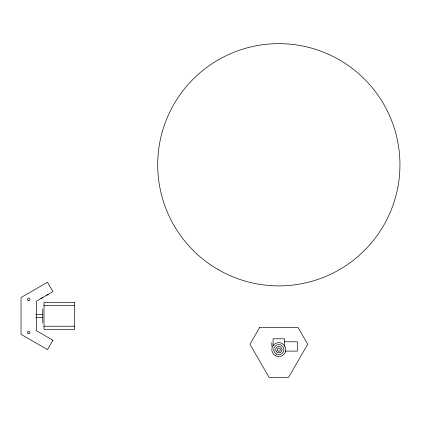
<?xml version="1.0" encoding="UTF-8"?>
<svg xmlns="http://www.w3.org/2000/svg" width="421" height="421" viewBox="0 0 421 421"><rect width="100%" height="100%" fill="white"/><g stroke="black" fill="none" stroke-linecap="round" stroke-linejoin="round"><path stroke-width="0.63" d="M41.021 298.51L42.732 297.521M46.536 295.321L48.252 294.332M44 305.646L74.596 305.646M35.711 314.35L42.726 314.35M35.711 317.534L42.726 317.534M44 326.238L74.596 326.238M284.564 341.789L297.315 341.789L297.315 351.109L285.201 351.109M284.564 346.451L284.564 338.8L273.092 338.8L273.092 345.888M271.819 342.626L271.819 346.451M42.726 308.93L42.726 322.954M52.909 340.236L47.494 349.625L21.05 334.358L21.05 297.526L47.484 282.249L52.909 291.648L36.348 301.21L36.348 330.674L52.909 340.236M259.704 327.322L249.942 344.231L269.066 377.353L288.59 377.353L307.714 344.231L297.952 327.322L259.704 327.322M74.596 302.457L44 302.457L44 329.422L74.596 329.422L74.596 302.457M278.034 351.014A1.595 1.595 0 0 0 280.423 349.635A1.595 1.595 0 0 0 278.034 348.256A1.595 1.595 0 0 0 278.034 351.014M275.323 355.708A7.015 7.015 0 0 0 285.843 349.635A7.015 7.015 0 0 0 275.323 343.562A7.015 7.015 0 0 0 275.323 355.708M276.281 354.05A5.099 5.099 0 0 0 283.928 349.635A5.099 5.099 0 0 0 276.281 345.22A5.099 5.099 0 0 0 276.281 354.05M276.576 351.888A3.189 3.189 0 0 0 281.907 350.461A3.189 3.189 0 0 0 278.002 346.557A3.189 3.189 0 0 0 276.576 351.888M218.267 269.661A121.122 121.122 0 0 0 399.95 164.769A121.122 121.122 0 0 0 218.267 59.871A121.122 121.122 0 0 0 218.267 269.661M28.065 333.621A1.274 1.274 0 0 0 29.975 332.516A1.274 1.274 0 0 0 28.065 331.411A1.274 1.274 0 0 0 28.065 333.621M28.065 300.473A1.274 1.274 0 0 0 29.975 299.368A1.274 1.274 0 0 0 28.065 298.263A1.274 1.274 0 0 0 28.065 300.473"/></g></svg>
